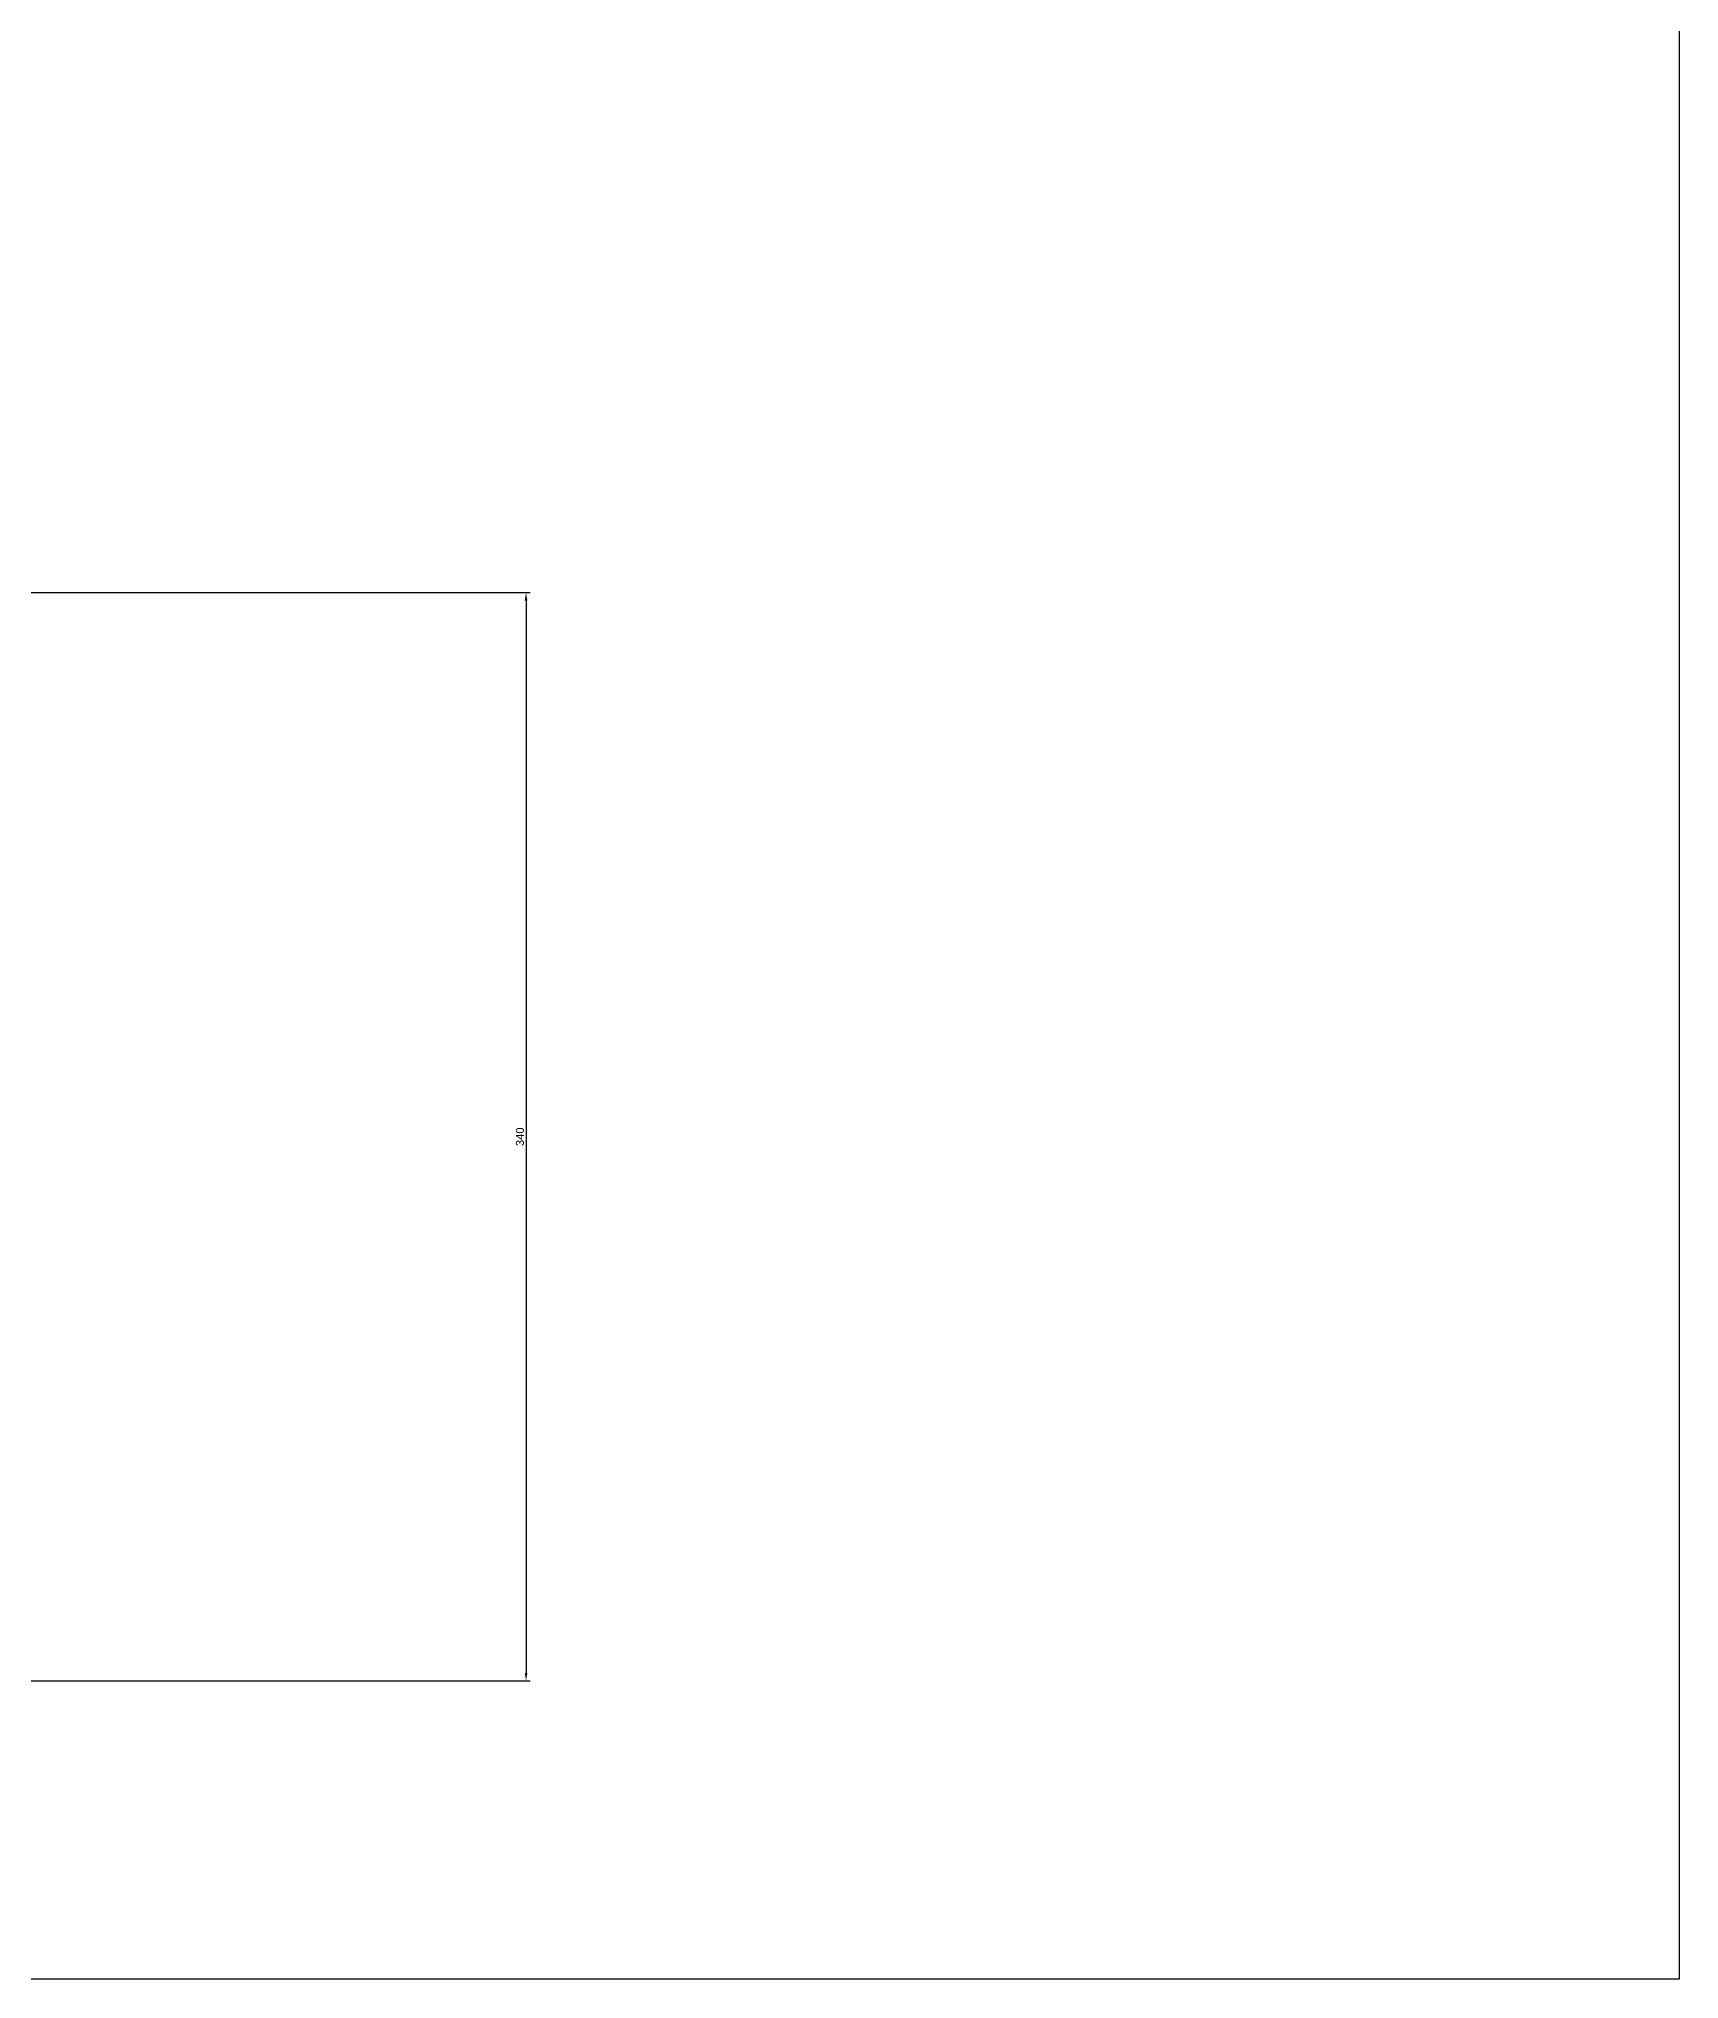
# Model space of a CAD drawing. Header units: millimetres. Extents: x -339 to 3245, y -93 to 1119.
# Drawn here: x 1376 to 1888, y -93 to 513 of the extents above; entities that cross this region are included whole.
import ezdxf

# ---------------------------------------------------------------- set-up
doc = ezdxf.new("R2010")
doc.units = ezdxf.units.MM
doc.styles.get("Standard").update_dxf_attribs({"font": 'arial.ttf'})
doc.dimstyles.new('ISO-25', dxfattribs={"dimtxt": 2.5, "dimasz": 2.5, "dimexe": 1.25, "dimexo": 0.625, "dimtad": 1, "dimtxsty": 'Standard', "dimcen": 2.5, "dimadec": 0, "dimazin": 0, "dimtfac": 1, "dimtmove": 0, "dimatfit": 3, "dimfxl": 0, "dimarcsym": 0})

# ---------------------------------------------------------------- blocks, each defined once
blk = doc.blocks.new('*D6')
at = {"color": 0, "lineweight": -2, "transparency": 16777216}
for p, q in [((1365.5, 340), (1529.18, 340)), ((1527.93, 337.5), (1527.93, 2.5)), ((1365.5, 0), (1529.18, 0))]:
    blk.add_line(p, q, dxfattribs=at)
at = {"color": 0, "transparency": 16777216}
for points in [[(1527.52, 337.5), (1528.35, 337.5), (1527.93, 340)], [(1527.52, 2.5), (1528.35, 2.5), (1527.93, 0)]]:
    blk.add_solid(points, dxfattribs=at)
at = {"layer": 'Defpoints', "color": 0, "transparency": 16777216}
for p in [(1364.87, 340), (1364.87, 0), (1527.93, 0)]:
    blk.add_point(p, dxfattribs=at)
at = {"color": 0, "transparency": 16777216, "insert": (1526.03, 170), "char_height": 2.5, "attachment_point": 5, "rotation": 90}
blk.add_mtext('340', dxfattribs=at)

msp = doc.modelspace()

# ---------------------------------------------------------------- linework, layer by layer
msp.add_lwpolyline([(-339.258, 1119.283), (1888.189, 1119.283), (1888.189, -93.216), (-339.258, -93.216)], close=True)

# ---------------------------------------------------------------- dimensions: what is measured, and where the dimension line sits
dim = msp.add_linear_dim(base=(1527.934, 0), p1=(1364.871, 340), p2=(1364.871, 0), angle=90, dimstyle='ISO-25', override={"dimfxl": 1.25})
dim.commit()
dim.dimension.update_dxf_attribs({"geometry": '*D6', "text_midpoint": (1526.032, 170)})

doc.saveas('drawing.dxf')
